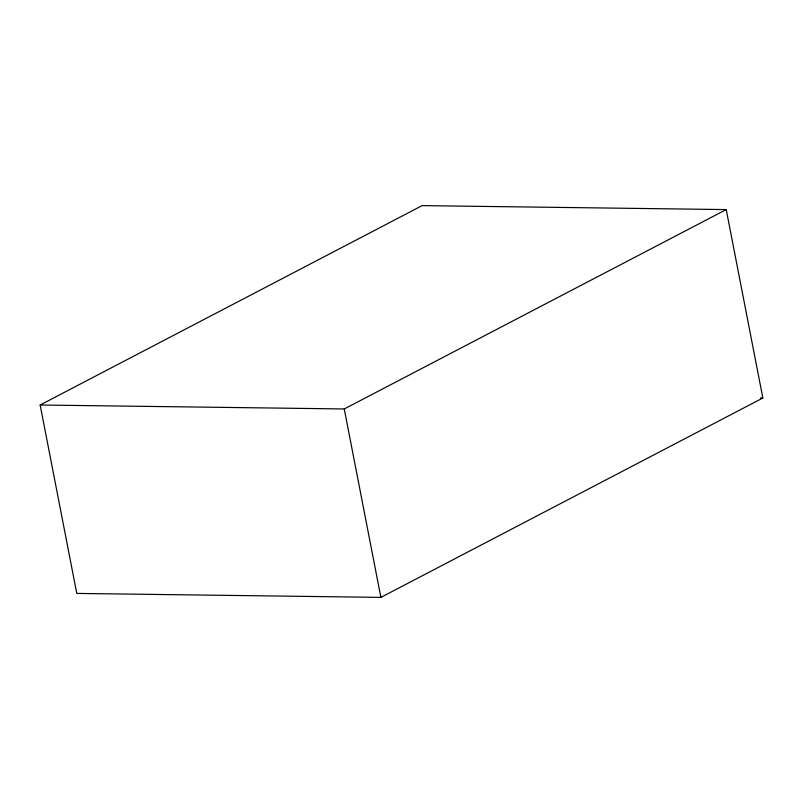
<?xml version="1.0" encoding="UTF-8"?>
<svg xmlns="http://www.w3.org/2000/svg" width="803" height="803" viewBox="0 0 803 803"><rect width="100%" height="100%" fill="white"/><g stroke="black" fill="none" stroke-linecap="round" stroke-linejoin="round"><path stroke-width="1.2" d="M40.15 405.003L422.117 205.618L726.223 209.583L762.85 397.997L380.883 597.382L76.777 593.417L40.15 405.003L344.256 408.958L726.223 209.583M760.351 397.967L762.85 397.997M344.256 408.958L380.883 597.382"/></g></svg>
